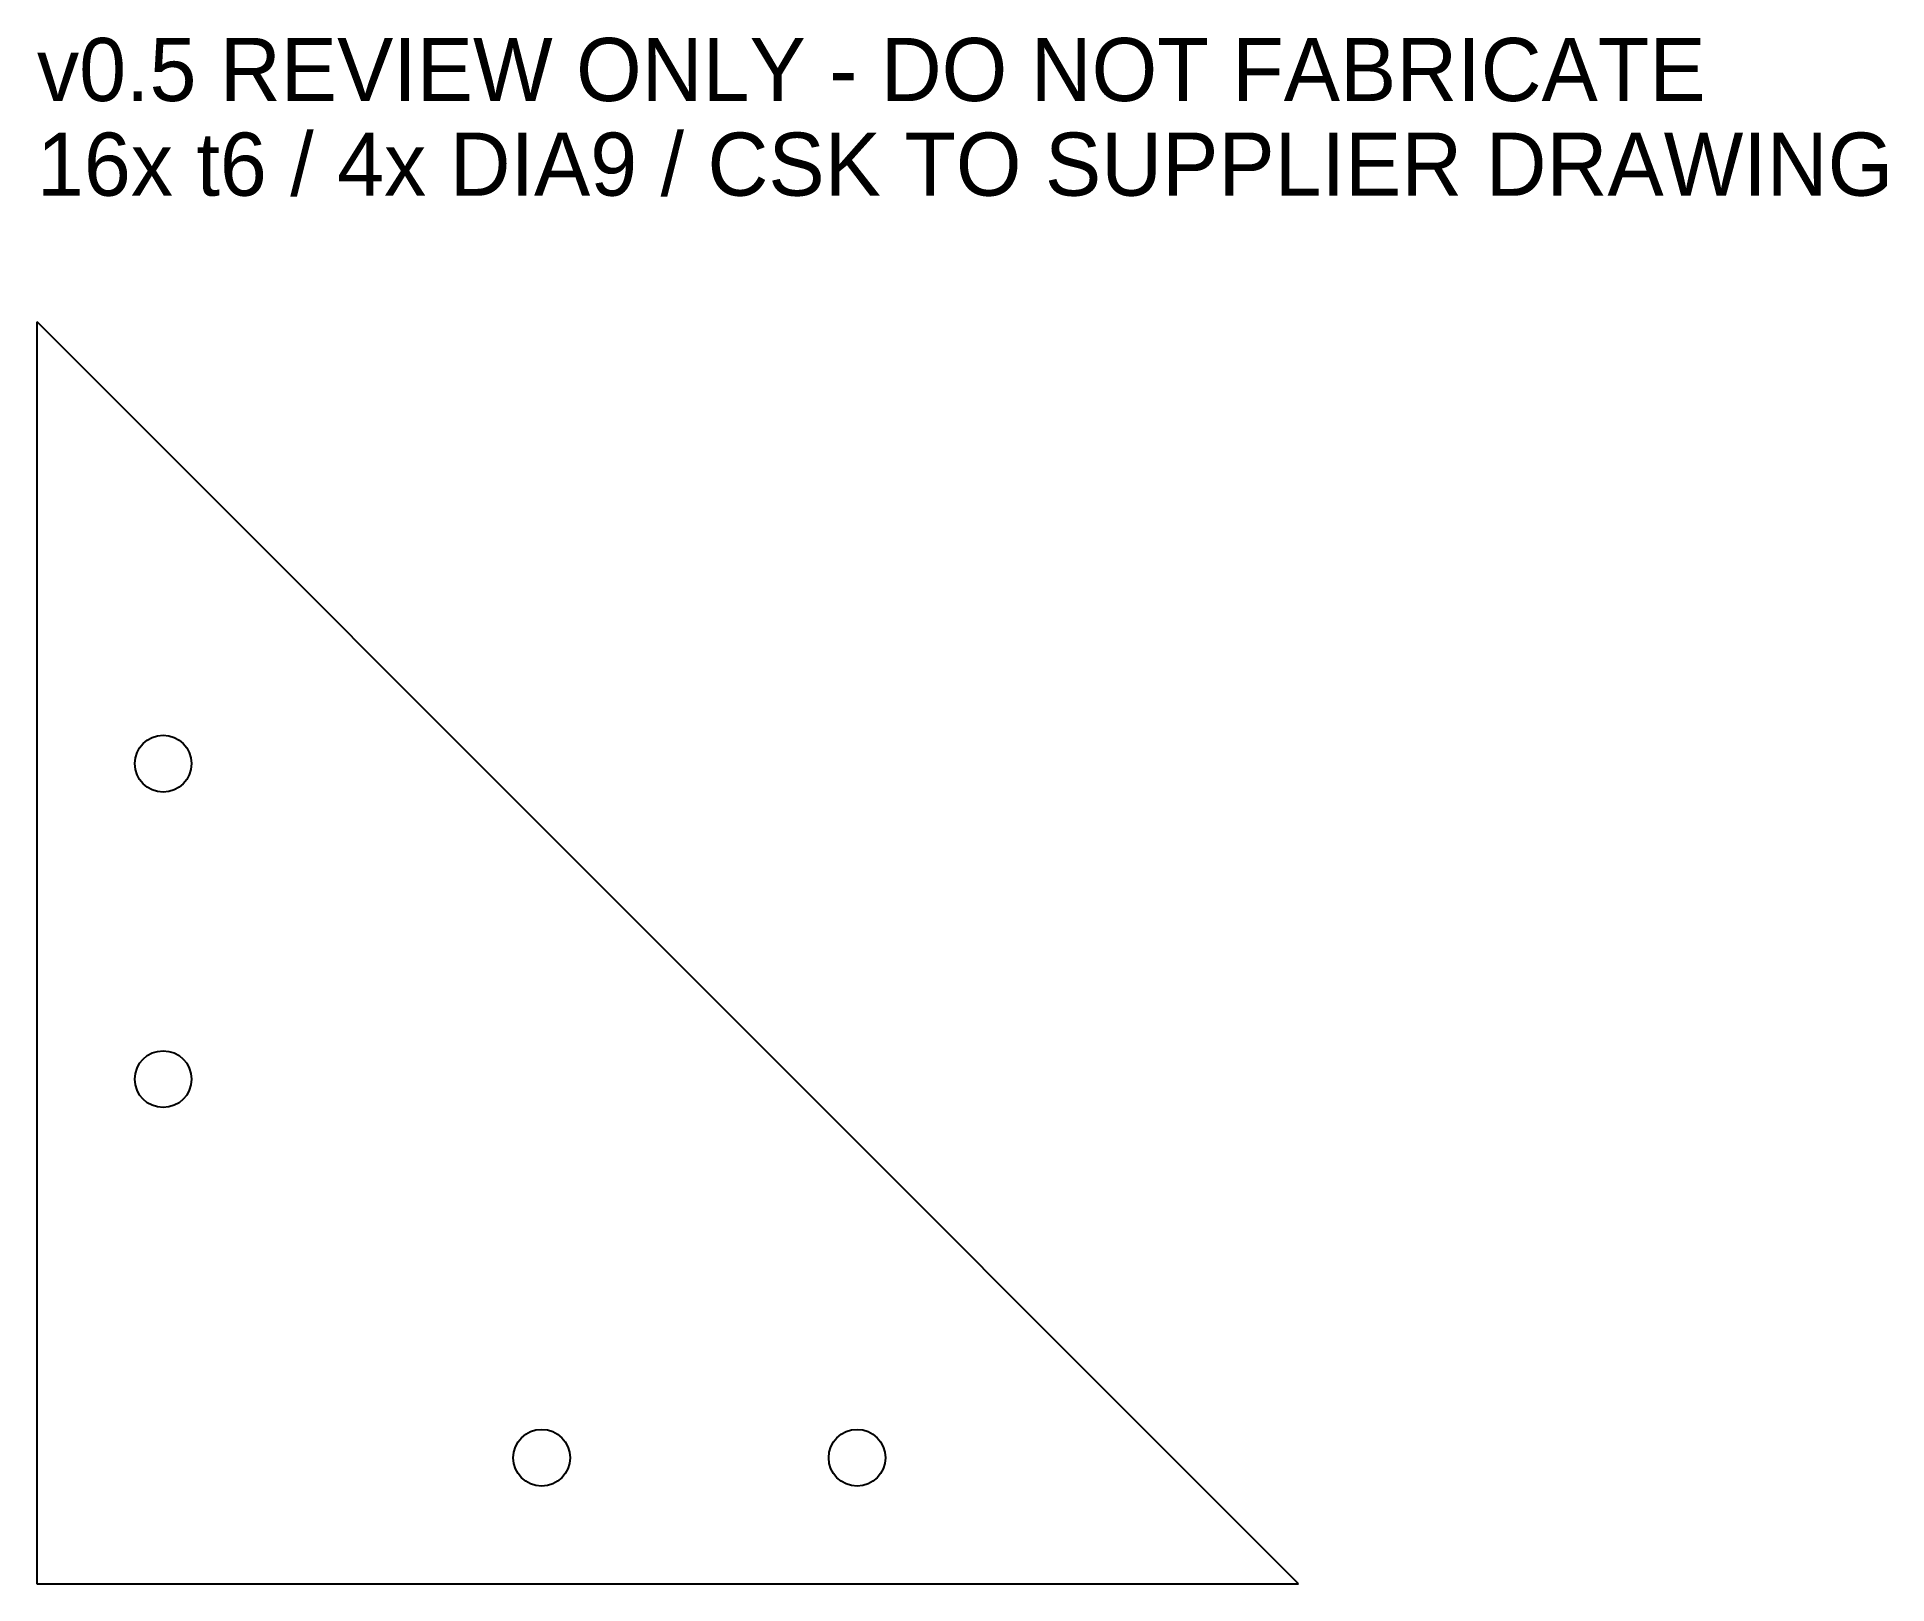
# Model space of a CAD drawing. Header units: millimetres. Extents: x 0 to 293, y 0 to 245.
import ezdxf

# ---------------------------------------------------------------- set-up
doc = ezdxf.new("R2010")
doc.units = ezdxf.units.MM

msp = doc.modelspace()

# ---------------------------------------------------------------- linework, layer by layer
at = {"layer": 'NODE_OUTLINE'}
for p, q in [((200, 0), (0, 200)), ((0, 200), (0, 0)), ((0, 0), (200, 0))]:
    msp.add_line(p, q, dxfattribs=at)
at = {"layer": 'THRU_DIA9'}
for centre in [(20, 130), (20, 80), (80, 20), (130, 20)]:
    msp.add_circle(centre, 4.5, dxfattribs=at)

# ---------------------------------------------------------------- texts
at = {"layer": 'NOTES'}
for s, p in [('v0.5 REVIEW ONLY - DO NOT FABRICATE', (0, 235)), ('16x t6 / 4x DIA9 / CSK TO SUPPLIER DRAWING', (0, 220))]:
    msp.add_text(s, height=10, dxfattribs=at).set_placement(p)

doc.saveas('drawing.dxf')
